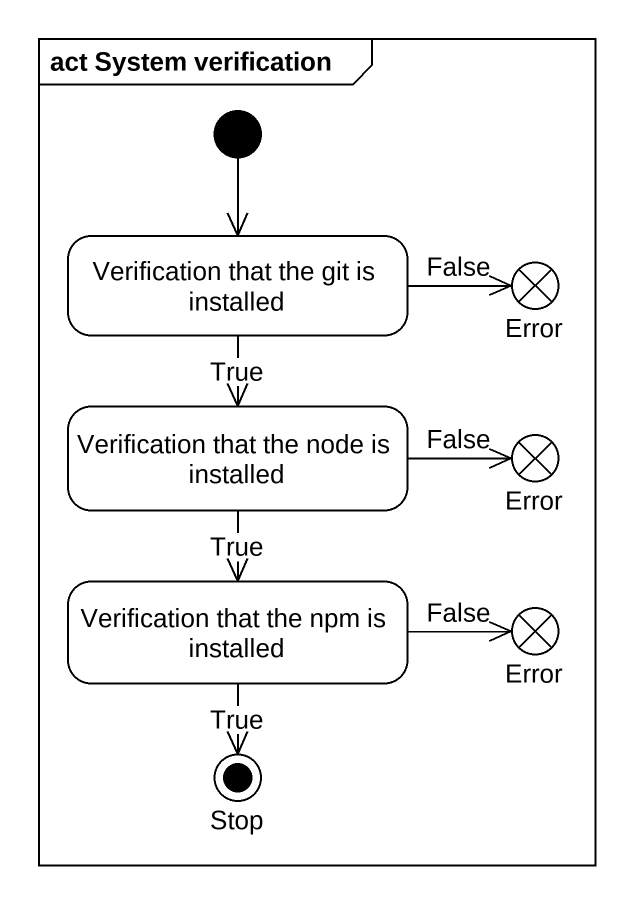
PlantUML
@startuml
mainframe act System verification
hide empty description
state "Verification that the git is installed" as Verification_that_the_git
state Error <<end>>
state "Verification that the node is installed" as Verification_that_the_node
state "Error" as Error_2 <<end>>
state "Verification that the npm is installed" as Verification_that_the_npm
state "Error" as Error_3 <<end>>
state "Stop" as Stop_ <<end>>
[*] --> Verification_that_the_git
Verification_that_the_git -right-> Error : False
Verification_that_the_git --> Verification_that_the_node : True
Verification_that_the_node -right-> Error_2 : False
Verification_that_the_node --> Verification_that_the_npm : True
Verification_that_the_npm -right-> Error_3 : False
Verification_that_the_npm --> Stop_ : True
@enduml
